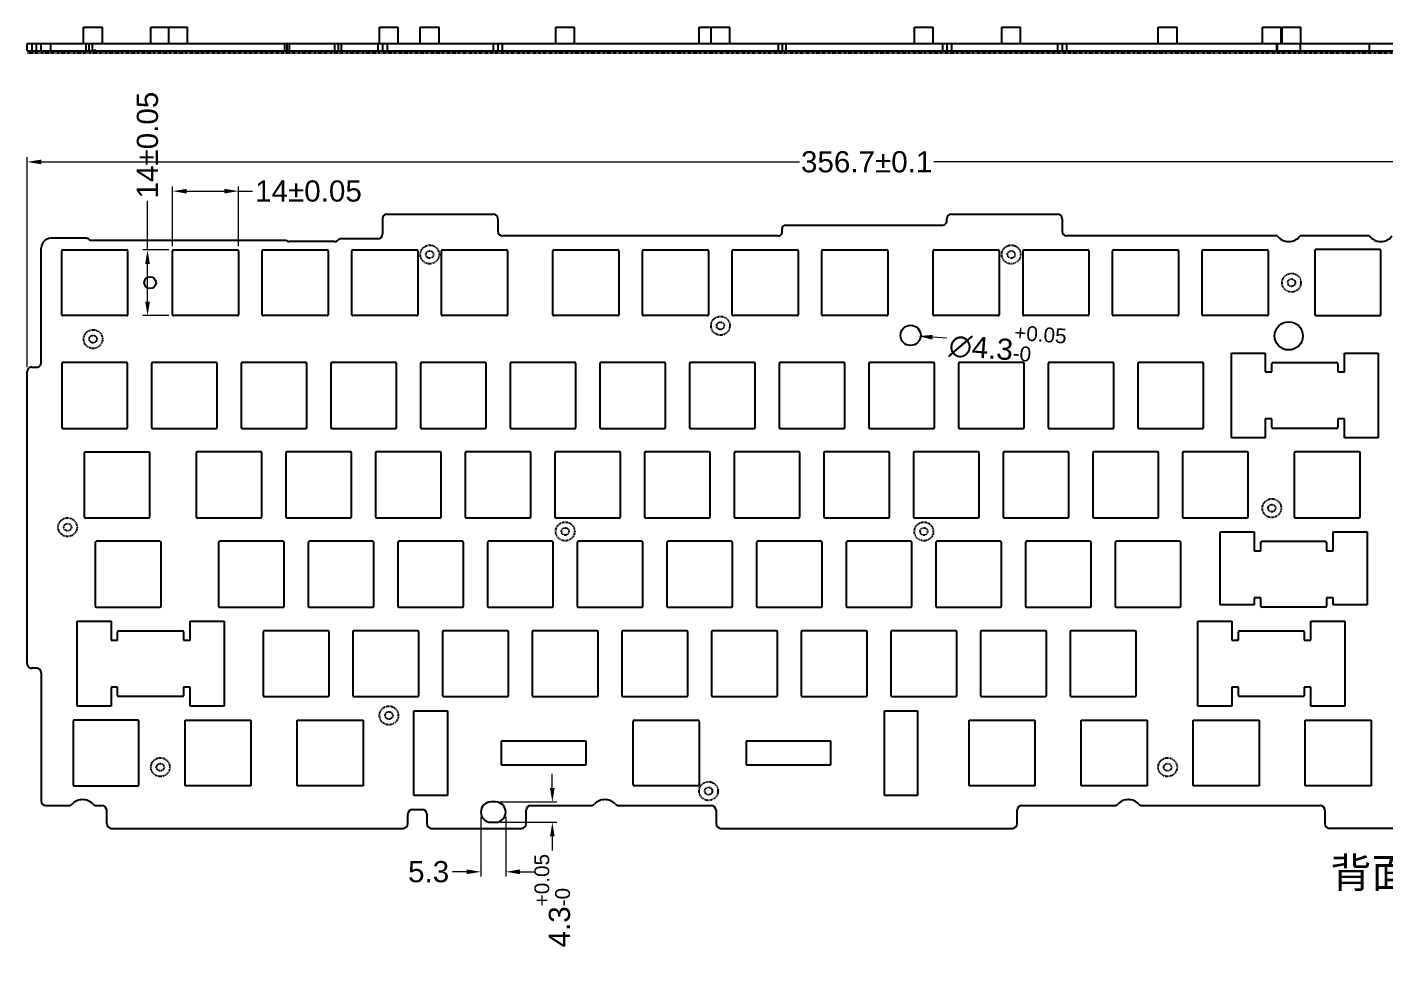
# Model space of a CAD drawing. Header units: inches. Extents: x 93 to 553, y 141 to 347.
# Drawn here: x 93.5 to 381.9, y 141 to 343 of the extents above; entities that cross this region are included whole.
import ezdxf

# ---------------------------------------------------------------- set-up
doc = ezdxf.new("R2010")
doc.units = ezdxf.units.IN
doc.header["$MEASUREMENT"] = 0
doc.linetypes.add('HIDDEN', pattern=[0.2, 0.1, -0.1])
doc.layers.add('DEFAULT_2', color=8, linetype='HIDDEN')
doc.styles.get("Standard").update_dxf_attribs({"font": 'arial.ttf'})
doc.dimstyles.new('YanXiu', dxfattribs={"dimscale": 1.5, "dimtxt": 3, "dimasz": 2, "dimexe": 0.66, "dimexo": 0.66, "dimgap": 0.66, "dimtad": 0, "dimdsep": 46, "dimtxsty": 'Standard', "dimcen": 0, "dimclrd": 3, "dimclre": 6, "dimclrt": 3, "dimazin": 2, "dimtm": 1e-09, "dimtfac": 1, "dimtofl": 0, "dimtmove": 0, "dimatfit": 3, "dimfxl": 1, "dimlwd": 5, "dimlwe": 5, "dimarcsym": 0})

# ---------------------------------------------------------------- blocks, each defined once
blk = doc.blocks.new('*D28')
at = {"color": 6, "lineweight": 5}
for p, q in [((93.45, 270.78), (93.45, 315.39)), ((450.16, 270.78), (450.16, 315.39))]:
    blk.add_line(p, q, dxfattribs=at)
at = {"color": 3, "lineweight": 5}
for p, q in [((96.45, 314.4), (257.56, 314.4)), ((447.16, 314.4), (286.05, 314.4))]:
    blk.add_line(p, q, dxfattribs=at)
at = {"color": 3}
for points in [[(96.45, 314.9), (96.45, 313.9), (93.45, 314.4)], [(447.16, 314.9), (447.16, 313.9), (450.16, 314.4)]]:
    blk.add_solid(points, dxfattribs=at)
at = {"layer": 'Defpoints', "color": 0}
for p in [(450.16, 314.4), (93.45, 269.79), (450.16, 269.79)]:
    blk.add_point(p, dxfattribs=at)
at = {"color": 3, "insert": (271.81, 314.4), "char_height": 4.5, "attachment_point": 5}
blk.add_mtext('356.7%%P0.1', dxfattribs=at)
blk = doc.blocks.new('*D30')
at = {"color": 6, "lineweight": 5}
for p, q in [((124.36, 296.52), (124.36, 309.18)), ((138.36, 296.52), (138.36, 309.18))]:
    blk.add_line(p, q, dxfattribs=at)
at = {"color": 3, "lineweight": 5}
for p, q in [((127.36, 308.19), (135.36, 308.19)), ((138.36, 308.19), (141.36, 308.19))]:
    blk.add_line(p, q, dxfattribs=at)
at = {"color": 3}
for points in [[(127.36, 308.69), (127.36, 307.69), (124.36, 308.19)], [(135.36, 308.69), (135.36, 307.69), (138.36, 308.19)]]:
    blk.add_solid(points, dxfattribs=at)
at = {"layer": 'Defpoints', "color": 0}
for p in [(138.36, 308.19), (124.36, 295.53), (138.36, 295.53)]:
    blk.add_point(p, dxfattribs=at)
at = {"color": 3, "insert": (153.22, 308.19), "char_height": 4.5, "attachment_point": 5}
blk.add_mtext('14%%P0.05', dxfattribs=at)
blk = doc.blocks.new('*D31')
at = {"color": 3, "lineweight": 5}
for p, q in [((119.03, 295.73), (119.03, 306.12)), ((119.03, 284.73), (119.03, 292.73))]:
    blk.add_line(p, q, dxfattribs=at)
at = {"color": 6, "lineweight": 5}
for p, q in [((123.57, 295.73), (118.04, 295.73)), ((123.57, 281.73), (118.04, 281.73))]:
    blk.add_line(p, q, dxfattribs=at)
at = {"color": 3}
for points in [[(118.53, 292.73), (119.53, 292.73), (119.03, 295.73)], [(118.53, 284.73), (119.53, 284.73), (119.03, 281.73)]]:
    blk.add_solid(points, dxfattribs=at)
at = {"layer": 'Defpoints', "color": 0}
for p in [(124.56, 295.73), (119.03, 281.73), (124.56, 281.73)]:
    blk.add_point(p, dxfattribs=at)
at = {"color": 3, "insert": (119.03, 317.98), "char_height": 4.5, "attachment_point": 5, "rotation": 90}
blk.add_mtext('14%%P0.05', dxfattribs=at)
blk = doc.blocks.new('*D32')
at = {"color": 3, "lineweight": 5}
blk.add_line((288.77, 276.93), (285.78, 277.15), dxfattribs=at)
at = {"color": 3}
blk.add_solid([(285.82, 277.65), (285.74, 276.65), (282.79, 277.38)], dxfattribs=at)
at = {"layer": 'Defpoints', "color": 0}
for p in [(278.5, 277.71), (282.79, 277.38)]:
    blk.add_point(p, dxfattribs=at)
at = {"color": 3, "insert": (301.77, 275.94), "char_height": 4.5, "attachment_point": 5, "rotation": 355.645}
blk.add_mtext('∅4.3{\\H0.7x;\\S+0.05^ -0;}', dxfattribs=at)
blk = doc.blocks.new('*D35')
at = {"color": 3, "lineweight": 5}
for p, q in [((205.03, 181.37), (205.03, 184.37)), ((205.03, 171.07), (205.03, 168.07))]:
    blk.add_line(p, q, dxfattribs=at)
at = {"color": 6, "lineweight": 5}
for p, q in [((193.98, 178.37), (206.02, 178.37)), ((193.98, 174.07), (206.02, 174.07))]:
    blk.add_line(p, q, dxfattribs=at)
at = {"color": 3}
for points in [[(204.53, 181.37), (205.53, 181.37), (205.03, 178.37)], [(204.53, 171.07), (205.53, 171.07), (205.03, 174.07)]]:
    blk.add_solid(points, dxfattribs=at)
at = {"layer": 'Defpoints', "color": 0}
for p in [(192.99, 178.37), (192.99, 174.07), (205.03, 174.07)]:
    blk.add_point(p, dxfattribs=at)
at = {"color": 3, "insert": (205.03, 157.39), "char_height": 4.5, "attachment_point": 5, "rotation": 90}
blk.add_mtext('4.3{\\H0.7x;\\S+0.05^ -0;}', dxfattribs=at)
blk = doc.blocks.new('*D36')
at = {"color": 6, "lineweight": 5}
for p, q in [((189.84, 175.23), (189.84, 162.54)), ((195.14, 175.23), (195.14, 162.54))]:
    blk.add_line(p, q, dxfattribs=at)
at = {"color": 3, "lineweight": 5}
for p, q in [((186.84, 163.53), (183.84, 163.53)), ((198.14, 163.53), (201.14, 163.53))]:
    blk.add_line(p, q, dxfattribs=at)
at = {"color": 3}
for points in [[(186.84, 164.03), (186.84, 163.03), (189.84, 163.53)], [(198.14, 164.03), (198.14, 163.03), (195.14, 163.53)]]:
    blk.add_solid(points, dxfattribs=at)
at = {"layer": 'Defpoints', "color": 0}
for p in [(189.84, 176.22), (195.14, 176.22), (189.84, 163.53)]:
    blk.add_point(p, dxfattribs=at)
at = {"color": 3, "insert": (178.75, 163.53), "char_height": 4.5, "attachment_point": 5}
blk.add_mtext('5.3', dxfattribs=at)

msp = doc.modelspace()

# ---------------------------------------------------------------- linework, layer by layer
at = {"color": 7, "linetype": 'Continuous'}
for p, q in [((105.45473, 339.54863), (105.45473, 343.04863)), ((105.45473, 343.04863), (109.45473, 343.04863)), ((109.45473, 339.54863), (109.45473, 343.04863)), ((119.75057, 339.54863), (119.75057, 343.04863)), ((119.75057, 343.04863), (127.55057, 343.04863)), ((123.55057, 339.54863), (123.55057, 343.04863)), ((127.55057, 339.54863), (127.55057, 343.04863)), ((168.31057, 339.54863), (168.31057, 343.04863)), ((168.31057, 343.04863), (172.31057, 343.04863)), ((172.31057, 339.54863), (172.31057, 343.04863)), ((176.98057, 339.54863), (176.98057, 343.04863)), ((176.98057, 343.04863), (180.98057, 343.04863)), ((180.98057, 339.54863), (180.98057, 343.04863)), ((205.76057, 339.54863), (205.76057, 343.04863)), ((205.76057, 343.04863), (209.76057, 343.04863)), ((209.76057, 339.54863), (209.76057, 343.04863)), ((236.22057, 339.54863), (236.22057, 343.04863)), ((236.22057, 343.04863), (242.74557, 343.04863)), ((238.74557, 339.54863), (238.74557, 343.04863)), ((242.74557, 339.54863), (242.74557, 343.04863)), ((281.96057, 339.54863), (281.96057, 343.04863)), ((281.96057, 343.04863), (285.96057, 343.04863)), ((285.96057, 339.54863), (285.96057, 343.04863)), ((300.52057, 343.04863), (304.52057, 343.04863)), ((300.52057, 339.54863), (300.52057, 343.04863)), ((304.52057, 339.54863), (304.52057, 343.04863)), ((333.75057, 343.04863), (337.75057, 343.04863)), ((333.75057, 339.54863), (333.75057, 343.04863)), ((337.75057, 339.54863), (337.75057, 343.04863)), ((355.88557, 343.04863), (359.88557, 343.04863)), ((355.88557, 339.54863), (355.88557, 343.04863)), ((359.88557, 339.54863), (359.88557, 343.04863)), ((360.07057, 343.04863), (364.07057, 343.04863)), ((360.07057, 339.54863), (360.07057, 343.04863)), ((364.07057, 339.54863), (364.07057, 343.04863)), ((93.45473, 338.04863), (93.45473, 339.54863)), ((93.45473, 339.54863), (450.15542, 339.54863)), ((93.45473, 338.04863), (450.15542, 338.04863)), ((94.45473, 339.54863), (94.45473, 338.04863)), ((95.45473, 338.04863), (95.45473, 339.54863)), ((96.45473, 338.04863), (96.45473, 339.54863)), ((98.45473, 338.04863), (98.45473, 339.54863)), ((105.99429, 338.04863), (105.99429, 339.54863)), ((106.61483, 338.04863), (106.61483, 339.54863)), ((107.23537, 339.54863), (107.23537, 338.04863)), ((148.12706, 339.54863), (148.12706, 338.04863)), ((148.62741, 339.54863), (148.62741, 338.04863)), ((149.12776, 339.54863), (149.12776, 338.04863)), ((158.78296, 339.54863), (158.78296, 338.04863)), ((159.4971, 339.54863), (159.4971, 338.04863)), ((160.21124, 338.04863), (160.21124, 339.54863)), ((167.95473, 339.54863), (167.95473, 338.04863)), ((168.95473, 339.54863), (168.95473, 338.04863)), ((169.95473, 339.54863), (169.95473, 338.04863)), ((192.45473, 339.54863), (192.45473, 338.04863)), ((193.45473, 339.54863), (193.45473, 338.04863)), ((194.45473, 338.04863), (194.45473, 339.54863)), ((253.02807, 339.54863), (253.02807, 338.04863)), ((253.82807, 339.54863), (253.82807, 338.04863)), ((254.62807, 339.54863), (254.62807, 338.04863)), ((288.02807, 338.04863), (288.02807, 339.54863)), ((288.82807, 339.54863), (288.82807, 338.04863)), ((289.82807, 339.54863), (289.82807, 338.04863)), ((312.32807, 339.54863), (312.32807, 338.04863)), ((313.32807, 339.54863), (313.32807, 338.04863)), ((314.32807, 338.04863), (314.32807, 339.54863)), ((358.91758, 338.04863), (358.91758, 339.54863)), ((359.09924, 338.04863), (359.09924, 339.54863)), ((363.8869, 339.54863), (363.8869, 338.04863)), ((378.62668, 338.04863), (378.62668, 339.54863)), ((169.95473, 303.30902), (192.45473, 303.30902)), ((289.82807, 303.30902), (312.32807, 303.30902)), ((168.95473, 302.30902), (168.95473, 299.06522)), ((193.45473, 302.30902), (193.45473, 299.66522)), ((253.82807, 299.46522), (253.82807, 300.18712)), ((254.62807, 300.98712), (288.02807, 300.98712)), ((288.82807, 301.78712), (288.82807, 302.30902)), ((313.32807, 302.30902), (313.32807, 299.66522)), ((105.99429, 298.16522), (98.45473, 298.16522)), ((148.12706, 297.73357), (107.23537, 297.73357)), ((158.78296, 297.46522), (149.12776, 297.46522)), ((167.95473, 298.06522), (160.21124, 298.06522)), ((253.02807, 298.66522), (194.45473, 298.66522)), ((358.91758, 298.66522), (314.32807, 298.66522)), ((378.62668, 298.66522), (363.8869, 298.66522)), ((96.45473, 271.78712), (96.45473, 296.16522)), ((100.80057, 281.93357), (100.80057, 295.53357)), ((101.00057, 295.73357), (114.60057, 295.73357)), ((114.80057, 295.53357), (114.80057, 281.93357)), ((124.36057, 281.93357), (124.36057, 295.53357)), ((124.56057, 295.73357), (138.16057, 295.73357)), ((138.36057, 295.53357), (138.36057, 281.93357)), ((143.41057, 281.93357), (143.41057, 295.53357)), ((143.61057, 295.73357), (157.21057, 295.73357)), ((157.41057, 295.53357), (157.41057, 281.93357)), ((162.46057, 281.93357), (162.46057, 295.53357)), ((162.66057, 295.73357), (176.26057, 295.73357)), ((176.46057, 295.53357), (176.46057, 281.93357)), ((181.51057, 281.93357), (181.51057, 295.53357)), ((181.71057, 295.73357), (195.31057, 295.73357)), ((195.51057, 295.53357), (195.51057, 281.93357)), ((205.17057, 281.93357), (205.17057, 295.53357)), ((205.37057, 295.73357), (218.97057, 295.73357)), ((219.17057, 295.53357), (219.17057, 281.93357)), ((224.22057, 281.93357), (224.22057, 295.53357)), ((224.42057, 295.73357), (238.02057, 295.73357)), ((238.22057, 295.53357), (238.22057, 281.93357)), ((243.27057, 281.93357), (243.27057, 295.53357)), ((243.47057, 295.73357), (257.07057, 295.73357)), ((257.27057, 295.53357), (257.27057, 281.93357)), ((262.32057, 281.93357), (262.32057, 295.53357)), ((262.52057, 295.73357), (276.12057, 295.73357)), ((276.32057, 295.53357), (276.32057, 281.93357)), ((285.97057, 281.93357), (285.97057, 295.53357)), ((286.17057, 295.73357), (299.77057, 295.73357)), ((299.97057, 295.53357), (299.97057, 281.93357)), ((305.02057, 295.53357), (305.02057, 281.93357)), ((305.22057, 295.73357), (318.82057, 295.73357)), ((319.02057, 295.53357), (319.02057, 281.93357)), ((324.07057, 281.93357), (324.07057, 295.53357)), ((324.27057, 295.73357), (337.87057, 295.73357)), ((338.07057, 295.53357), (338.07057, 281.93357)), ((343.12057, 281.93357), (343.12057, 295.53357)), ((343.32057, 295.73357), (356.92057, 295.73357)), ((357.12057, 295.53357), (357.12057, 281.93357)), ((367.02807, 295.56507), (367.02807, 281.96507)), ((380.82807, 295.76507), (367.22807, 295.76507)), ((381.02807, 281.96507), (381.02807, 295.56507)), ((114.60057, 281.73357), (101.00057, 281.73357)), ((138.16057, 281.73357), (124.56057, 281.73357)), ((157.21057, 281.73357), (143.61057, 281.73357)), ((176.26057, 281.73357), (162.66057, 281.73357)), ((195.31057, 281.73357), (181.71057, 281.73357)), ((218.97057, 281.73357), (205.37057, 281.73357)), ((238.02057, 281.73357), (224.42057, 281.73357)), ((257.07057, 281.73357), (243.47057, 281.73357)), ((276.12057, 281.73357), (262.52057, 281.73357)), ((299.77057, 281.73357), (286.17057, 281.73357)), ((318.82057, 281.73357), (305.22057, 281.73357)), ((337.87057, 281.73357), (324.27057, 281.73357)), ((356.92057, 281.73357), (343.32057, 281.73357)), ((367.22807, 281.76507), (380.82807, 281.76507)), ((100.80057, 271.50022), (100.80057, 258.00022)), ((114.55057, 271.75022), (101.05057, 271.75022)), ((114.80057, 258.00022), (114.80057, 271.50022)), ((119.85057, 271.50022), (119.85057, 258.00022)), ((133.60057, 271.75022), (120.10057, 271.75022)), ((133.85057, 258.00022), (133.85057, 271.50022)), ((138.90057, 271.50022), (138.90057, 258.00022)), ((152.65057, 271.75022), (139.15057, 271.75022)), ((152.90057, 258.00022), (152.90057, 271.50022)), ((157.95057, 271.50022), (157.95057, 258.00022)), ((171.70057, 271.75022), (158.20057, 271.75022)), ((171.95057, 258.00022), (171.95057, 271.50022)), ((177.00057, 271.50022), (177.00057, 258.00022)), ((190.75057, 271.75022), (177.25057, 271.75022)), ((191.00057, 258.00022), (191.00057, 271.50022)), ((196.05057, 271.50022), (196.05057, 258.00022)), ((209.80057, 271.75022), (196.30057, 271.75022)), ((210.05057, 258.00022), (210.05057, 271.50022)), ((215.10057, 271.50022), (215.10057, 258.00022)), ((228.85057, 271.75022), (215.35057, 271.75022)), ((229.10057, 258.00022), (229.10057, 271.50022)), ((234.15057, 271.50022), (234.15057, 258.00022)), ((247.90057, 271.75022), (234.40057, 271.75022)), ((248.15057, 258.00022), (248.15057, 271.50022)), ((253.20057, 271.50022), (253.20057, 258.00022)), ((266.95057, 271.75022), (253.45057, 271.75022)), ((267.20057, 258.00022), (267.20057, 271.50022)), ((272.25057, 271.50022), (272.25057, 258.00022)), ((286.00057, 271.75022), (272.50057, 271.75022)), ((286.25057, 258.00022), (286.25057, 271.50022)), ((291.30057, 271.50022), (291.30057, 258.00022)), ((305.05057, 271.75022), (291.55057, 271.75022)), ((305.30057, 258.00022), (305.30057, 271.50022)), ((310.35057, 271.50022), (310.35057, 258.00022)), ((324.10057, 271.75022), (310.60057, 271.75022)), ((324.35057, 258.00022), (324.35057, 271.50022)), ((329.40057, 271.50022), (329.40057, 258.00022)), ((343.15057, 271.75022), (329.65057, 271.75022)), ((343.40057, 258.00022), (343.40057, 271.50022)), ((349.30057, 273.76522), (356.50057, 273.76522)), ((349.30057, 255.76522), (349.30057, 273.76522)), ((356.50057, 273.76522), (356.50057, 269.76522)), ((357.91557, 269.76522), (357.91557, 271.47022)), ((358.19557, 271.75022), (371.60557, 271.75022)), ((371.88557, 271.47022), (371.88557, 269.76522)), ((373.32894, 273.76522), (380.47221, 273.76522)), ((373.32894, 269.76522), (373.32894, 273.76522)), ((380.47221, 273.76522), (380.47221, 255.76522)), ((93.45473, 207.78712), (93.45473, 269.78712)), ((94.45473, 270.78712), (95.45473, 270.78712)), ((356.50057, 269.76522), (357.91557, 269.76522)), ((371.88557, 269.76522), (373.32894, 269.76522)), ((357.91557, 259.76522), (356.50057, 259.76522)), ((356.50057, 259.76522), (356.50057, 255.76522)), ((357.91557, 258.03022), (357.91557, 259.76522)), ((373.32894, 259.76522), (371.88557, 259.76522)), ((371.88557, 259.76522), (371.88557, 258.03022)), ((373.32894, 255.76522), (373.32894, 259.76522)), ((101.05057, 257.75022), (114.55057, 257.75022)), ((120.10057, 257.75022), (133.60057, 257.75022)), ((139.15057, 257.75022), (152.65057, 257.75022)), ((158.20057, 257.75022), (171.70057, 257.75022)), ((177.25057, 257.75022), (190.75057, 257.75022)), ((196.30057, 257.75022), (209.80057, 257.75022)), ((215.35057, 257.75022), (228.85057, 257.75022)), ((234.40057, 257.75022), (247.90057, 257.75022)), ((253.45057, 257.75022), (266.95057, 257.75022)), ((272.50057, 257.75022), (286.00057, 257.75022)), ((291.55057, 257.75022), (305.05057, 257.75022)), ((310.60057, 257.75022), (324.10057, 257.75022)), ((329.65057, 257.75022), (343.15057, 257.75022)), ((371.60557, 257.75022), (358.19557, 257.75022)), ((356.50057, 255.76522), (349.30057, 255.76522)), ((380.47221, 255.76522), (373.32894, 255.76522)), ((105.55057, 252.50022), (105.55057, 239.00022)), ((119.30057, 252.75022), (105.80057, 252.75022)), ((119.55057, 239.00022), (119.55057, 252.50022)), ((129.33557, 252.51522), (129.33557, 239.01522)), ((143.08557, 252.76522), (129.58557, 252.76522)), ((143.33557, 239.01522), (143.33557, 252.51522)), ((148.38557, 252.51522), (148.38557, 239.01522)), ((162.13557, 252.76522), (148.63557, 252.76522)), ((162.38557, 239.01522), (162.38557, 252.51522)), ((167.43557, 252.51522), (167.43557, 239.01522)), ((181.18557, 252.76522), (167.68557, 252.76522)), ((181.43557, 239.01522), (181.43557, 252.51522)), ((186.48557, 252.51522), (186.48557, 239.01522)), ((200.23557, 252.76522), (186.73557, 252.76522)), ((200.48557, 239.01522), (200.48557, 252.51522)), ((205.53557, 252.51522), (205.53557, 239.01522)), ((219.28557, 252.76522), (205.78557, 252.76522)), ((219.53557, 239.01522), (219.53557, 252.51522)), ((224.58557, 252.51522), (224.58557, 239.01522)), ((238.33557, 252.76522), (224.83557, 252.76522)), ((238.58557, 239.01522), (238.58557, 252.51522)), ((243.63557, 252.51522), (243.63557, 239.01522)), ((257.38557, 252.76522), (243.88557, 252.76522)), ((257.63557, 239.01522), (257.63557, 252.51522)), ((262.68557, 252.51522), (262.68557, 239.01522)), ((276.43557, 252.76522), (262.93557, 252.76522)), ((276.68557, 239.01522), (276.68557, 252.51522)), ((281.73557, 252.51522), (281.73557, 239.01522)), ((295.48557, 252.76522), (281.98557, 252.76522)), ((295.73557, 239.01522), (295.73557, 252.51522)), ((300.78557, 252.51522), (300.78557, 239.01522)), ((314.53557, 252.76522), (301.03557, 252.76522)), ((314.78557, 239.01522), (314.78557, 252.51522)), ((319.83557, 252.51522), (319.83557, 239.01522)), ((333.58557, 252.76522), (320.08557, 252.76522)), ((333.83557, 239.01522), (333.83557, 252.51522)), ((338.88557, 252.51522), (338.88557, 239.01522)), ((352.63557, 252.76522), (339.13557, 252.76522)), ((352.88557, 239.01522), (352.88557, 252.51522)), ((362.63557, 252.51522), (362.63557, 239.01522)), ((376.38557, 252.76522), (362.88557, 252.76522)), ((376.63557, 239.01522), (376.63557, 252.51522)), ((105.80057, 238.75022), (119.30057, 238.75022)), ((129.58557, 238.76522), (143.08557, 238.76522)), ((148.63557, 238.76522), (162.13557, 238.76522)), ((167.68557, 238.76522), (181.18557, 238.76522)), ((186.73557, 238.76522), (200.23557, 238.76522)), ((205.78557, 238.76522), (219.28557, 238.76522)), ((224.83557, 238.76522), (238.33557, 238.76522)), ((243.88557, 238.76522), (257.38557, 238.76522)), ((262.93557, 238.76522), (276.43557, 238.76522)), ((281.98557, 238.76522), (295.48557, 238.76522)), ((301.03557, 238.76522), (314.53557, 238.76522)), ((320.08557, 238.76522), (333.58557, 238.76522)), ((339.13557, 238.76522), (352.63557, 238.76522)), ((362.88557, 238.76522), (376.38557, 238.76522)), ((121.67557, 233.76522), (108.17557, 233.76522)), ((147.83557, 233.76522), (134.33557, 233.76522)), ((166.88557, 233.76522), (153.38557, 233.76522)), ((185.93557, 233.76522), (172.43557, 233.76522)), ((204.98557, 233.76522), (191.48557, 233.76522)), ((224.03557, 233.76522), (210.53557, 233.76522)), ((243.08557, 233.76522), (229.58557, 233.76522)), ((262.13557, 233.76522), (248.63557, 233.76522)), ((281.18557, 233.76522), (267.68557, 233.76522)), ((300.23557, 233.76522), (286.73557, 233.76522)), ((319.28557, 233.76522), (305.78557, 233.76522)), ((338.33557, 233.76522), (324.83557, 233.76522)), ((346.92557, 235.78022), (354.12557, 235.78022)), ((346.92557, 220.28022), (346.92557, 235.78022)), ((354.12557, 235.78022), (354.12557, 231.78022)), ((355.77557, 233.76522), (369.27557, 233.76522)), ((370.92557, 235.78022), (378.12557, 235.78022)), ((370.92557, 231.78022), (370.92557, 235.78022)), ((378.12557, 235.78022), (378.12557, 220.28022)), ((107.92557, 233.51522), (107.92557, 220.01522)), ((121.92557, 220.01522), (121.92557, 233.51522)), ((134.08557, 233.51522), (134.08557, 220.01522)), ((148.08557, 220.01522), (148.08557, 233.51522)), ((153.13557, 233.51522), (153.13557, 220.01522)), ((167.13557, 220.01522), (167.13557, 233.51522)), ((172.18557, 233.51522), (172.18557, 220.01522)), ((186.18557, 220.01522), (186.18557, 233.51522)), ((191.23557, 233.51522), (191.23557, 220.01522)), ((205.23557, 220.01522), (205.23557, 233.51522)), ((210.28557, 233.51522), (210.28557, 220.01522)), ((224.28557, 220.01522), (224.28557, 233.51522)), ((229.33557, 233.51522), (229.33557, 220.01522)), ((243.33557, 220.01522), (243.33557, 233.51522)), ((248.38557, 233.51522), (248.38557, 220.01522)), ((262.38557, 220.01522), (262.38557, 233.51522)), ((267.43557, 233.51522), (267.43557, 220.01522)), ((281.43557, 220.01522), (281.43557, 233.51522)), ((286.48557, 233.51522), (286.48557, 220.01522)), ((300.48557, 220.01522), (300.48557, 233.51522)), ((305.53557, 233.51522), (305.53557, 220.01522)), ((319.53557, 220.01522), (319.53557, 233.51522)), ((324.58557, 233.51522), (324.58557, 220.01522)), ((338.58557, 220.01522), (338.58557, 233.51522)), ((354.12557, 231.78022), (355.52557, 231.78022)), ((355.52557, 231.78022), (355.52557, 233.51522)), ((369.52557, 233.51522), (369.52557, 231.78022)), ((369.52557, 231.78022), (370.92557, 231.78022)), ((108.17557, 219.76522), (121.67557, 219.76522)), ((134.33557, 219.76522), (147.83557, 219.76522)), ((153.38557, 219.76522), (166.88557, 219.76522)), ((172.43557, 219.76522), (185.93557, 219.76522)), ((191.48557, 219.76522), (204.98557, 219.76522)), ((210.53557, 219.76522), (224.03557, 219.76522)), ((229.58557, 219.76522), (243.08557, 219.76522)), ((248.63557, 219.76522), (262.13557, 219.76522)), ((267.68557, 219.76522), (281.18557, 219.76522)), ((286.73557, 219.76522), (300.23557, 219.76522)), ((305.78557, 219.76522), (319.28557, 219.76522)), ((324.83557, 219.76522), (338.33557, 219.76522)), ((354.12557, 220.28022), (346.92557, 220.28022)), ((355.52557, 221.78022), (354.12557, 221.78022)), ((354.12557, 221.78022), (354.12557, 220.28022)), ((355.52557, 220.01522), (355.52557, 221.78022)), ((369.27557, 219.76522), (355.77557, 219.76522)), ((370.92557, 221.78022), (369.52557, 221.78022)), ((369.52557, 221.78022), (369.52557, 220.01522)), ((370.92557, 220.28022), (370.92557, 221.78022)), ((378.12557, 220.28022), (370.92557, 220.28022)), ((104.07557, 198.76522), (104.07557, 216.76522)), ((104.07557, 216.76522), (111.27557, 216.76522)), ((111.27557, 216.76522), (111.27557, 212.76522)), ((128.07557, 212.76522), (128.07557, 216.76522)), ((128.07557, 216.76522), (135.27557, 216.76522)), ((135.27557, 216.76522), (135.27557, 198.76522)), ((342.17557, 216.76522), (349.37557, 216.76522)), ((342.17557, 198.76522), (342.17557, 216.76522)), ((349.37557, 216.76522), (349.37557, 212.76522)), ((366.17557, 216.76522), (373.37557, 216.76522)), ((366.17557, 212.76522), (366.17557, 216.76522)), ((373.37557, 216.76522), (373.37557, 198.76522)), ((112.67557, 212.76522), (112.67557, 214.51522)), ((112.92557, 214.76522), (126.42557, 214.76522)), ((126.67557, 214.51522), (126.67557, 212.76522)), ((143.58557, 214.51522), (143.58557, 201.01522)), ((157.33557, 214.76522), (143.83557, 214.76522)), ((157.58557, 201.01522), (157.58557, 214.51522)), ((162.63557, 214.51522), (162.63557, 201.01522)), ((176.38557, 214.76522), (162.88557, 214.76522)), ((176.63557, 201.01522), (176.63557, 214.51522)), ((181.68557, 214.51522), (181.68557, 201.01522)), ((195.43557, 214.76522), (181.93557, 214.76522)), ((195.68557, 201.01522), (195.68557, 214.51522)), ((200.73557, 214.51522), (200.73557, 201.01522)), ((214.48557, 214.76522), (200.98557, 214.76522)), ((214.73557, 201.01522), (214.73557, 214.51522)), ((219.78557, 214.51522), (219.78557, 201.01522)), ((233.53557, 214.76522), (220.03557, 214.76522)), ((233.78557, 201.01522), (233.78557, 214.51522)), ((238.83557, 214.51522), (238.83557, 201.01522)), ((252.58557, 214.76522), (239.08557, 214.76522)), ((252.83557, 201.01522), (252.83557, 214.51522)), ((257.88557, 214.51522), (257.88557, 201.01522)), ((271.63557, 214.76522), (258.13557, 214.76522)), ((271.88557, 201.01522), (271.88557, 214.51522)), ((276.93557, 214.51522), (276.93557, 201.01522)), ((290.68557, 214.76522), (277.18557, 214.76522)), ((290.93557, 201.01522), (290.93557, 214.51522)), ((295.98557, 214.51522), (295.98557, 201.01522)), ((309.73557, 214.76522), (296.23557, 214.76522)), ((309.98557, 201.01522), (309.98557, 214.51522)), ((315.03557, 214.51522), (315.03557, 201.01522)), ((328.78557, 214.76522), (315.28557, 214.76522)), ((329.03557, 201.01522), (329.03557, 214.51522)), ((350.77557, 212.76522), (350.77557, 214.51522)), ((351.02557, 214.76522), (364.52557, 214.76522)), ((364.77557, 214.51522), (364.77557, 212.76522)), ((111.27557, 212.76522), (112.67557, 212.76522)), ((126.67557, 212.76522), (128.07557, 212.76522)), ((349.37557, 212.76522), (350.77557, 212.76522)), ((364.77557, 212.76522), (366.17557, 212.76522)), ((95.45473, 206.78712), (94.45473, 206.78712)), ((96.45473, 205.78712), (96.45473, 178.59507)), ((111.27557, 202.76522), (111.27557, 198.76522)), ((112.67557, 202.76522), (111.27557, 202.76522)), ((112.67557, 201.01522), (112.67557, 202.76522)), ((126.67557, 202.76522), (126.67557, 201.01522)), ((128.07557, 202.76522), (126.67557, 202.76522)), ((128.07557, 198.76522), (128.07557, 202.76522)), ((350.77557, 202.76522), (349.37557, 202.76522)), ((349.37557, 202.76522), (349.37557, 198.76522)), ((350.77557, 201.01522), (350.77557, 202.76522)), ((366.17557, 202.76522), (364.77557, 202.76522)), ((364.77557, 202.76522), (364.77557, 201.01522)), ((366.17557, 198.76522), (366.17557, 202.76522)), ((126.42557, 200.76522), (112.92557, 200.76522)), ((143.83557, 200.76522), (157.33557, 200.76522)), ((162.88557, 200.76522), (176.38557, 200.76522)), ((181.93557, 200.76522), (195.43557, 200.76522)), ((200.98557, 200.76522), (214.48557, 200.76522)), ((220.03557, 200.76522), (233.53557, 200.76522)), ((239.08557, 200.76522), (252.58557, 200.76522)), ((258.13557, 200.76522), (271.63557, 200.76522)), ((277.18557, 200.76522), (290.68557, 200.76522)), ((296.23557, 200.76522), (309.73557, 200.76522)), ((315.28557, 200.76522), (328.78557, 200.76522)), ((364.52557, 200.76522), (351.02557, 200.76522)), ((111.27557, 198.76522), (104.07557, 198.76522)), ((135.27557, 198.76522), (128.07557, 198.76522)), ((175.59057, 179.76522), (175.59057, 197.76522)), ((175.59057, 197.76522), (182.79057, 197.76522)), ((182.79057, 197.76522), (182.79057, 179.76522)), ((275.59057, 197.76522), (282.62557, 197.76522)), ((275.59057, 179.76522), (275.59057, 197.76522)), ((282.62557, 197.76522), (282.62557, 179.76522)), ((349.37557, 198.76522), (342.17557, 198.76522)), ((373.37557, 198.76522), (366.17557, 198.76522)), ((103.21057, 195.51522), (103.21057, 182.01522)), ((116.96057, 195.76522), (103.46057, 195.76522)), ((117.21057, 182.01522), (117.21057, 195.51522)), ((127.01057, 181.76522), (127.01057, 195.76522)), ((127.01057, 195.76522), (141.01057, 195.76522)), ((141.01057, 195.76522), (141.01057, 181.76522)), ((150.81057, 181.76522), (150.81057, 195.76522)), ((150.81057, 195.76522), (164.81057, 195.76522)), ((164.81057, 195.76522), (164.81057, 181.76522)), ((222.19057, 182.06522), (222.19057, 195.46522)), ((222.49057, 195.76522), (235.89057, 195.76522)), ((236.19057, 195.46522), (236.19057, 182.06522)), ((293.57057, 195.76522), (307.57057, 195.76522)), ((293.57057, 181.76522), (293.57057, 195.76522)), ((307.57057, 195.76522), (307.57057, 181.76522)), ((317.37057, 195.76522), (331.37057, 195.76522)), ((317.37057, 181.76522), (317.37057, 195.76522)), ((331.37057, 195.76522), (331.37057, 181.76522)), ((341.17057, 195.76522), (355.17057, 195.76522)), ((341.17057, 181.76522), (341.17057, 195.76522)), ((355.17057, 195.76522), (355.17057, 181.76522)), ((364.97057, 195.76522), (378.97057, 195.76522)), ((364.97057, 181.76522), (364.97057, 195.76522)), ((378.97057, 195.76522), (378.97057, 181.76522)), ((194.19057, 191.26522), (194.19057, 186.26522)), ((212.19057, 191.26522), (194.19057, 191.26522)), ((212.19057, 186.26522), (212.19057, 191.26522)), ((264.19057, 191.26522), (246.19057, 191.26522)), ((246.19057, 191.26522), (246.19057, 186.26522)), ((264.19057, 186.26522), (264.19057, 191.26522)), ((194.19057, 186.26522), (212.19057, 186.26522)), ((246.19057, 186.26522), (264.19057, 186.26522)), ((103.46057, 181.76522), (116.96057, 181.76522)), ((141.01057, 181.76522), (127.01057, 181.76522)), ((164.81057, 181.76522), (150.81057, 181.76522)), ((235.89057, 181.76522), (222.49057, 181.76522)), ((307.57057, 181.76522), (293.57057, 181.76522)), ((331.37057, 181.76522), (317.37057, 181.76522)), ((355.17057, 181.76522), (341.17057, 181.76522)), ((378.97057, 181.76522), (364.97057, 181.76522)), ((182.79057, 179.76522), (175.59057, 179.76522)), ((282.62557, 179.76522), (275.59057, 179.76522)), ((97.45473, 177.59507), (102.25599, 177.59507)), ((108.18516, 177.59507), (109.35473, 177.59507)), ((110.35473, 173.76522), (110.35473, 176.59507)), ((175.35473, 176.76522), (177.35473, 176.76522)), ((192.98557, 178.36522), (191.98557, 178.36522)), ((199.48557, 173.76522), (199.48557, 176.59507)), ((200.48557, 177.59507), (213.24049, 177.59507)), ((219.16966, 177.59507), (238.80557, 177.59507)), ((239.80557, 176.59507), (239.80557, 173.76522)), ((303.80457, 173.76522), (303.80457, 176.59507)), ((304.80457, 177.59507), (324.44049, 177.59507)), ((330.36966, 177.59507), (368.12457, 177.59507)), ((369.12457, 176.59507), (369.12457, 173.76522)), ((174.35473, 173.76522), (174.35473, 175.76522)), ((178.35473, 175.76522), (178.35473, 173.76522)), ((191.98557, 174.06522), (192.98557, 174.06522)), ((111.35473, 172.76522), (173.35473, 172.76522)), ((179.35473, 172.76522), (198.48557, 172.76522)), ((240.80557, 172.76522), (302.80457, 172.76522)), ((432.25542, 172.76522), (370.12457, 172.76522))]:
    msp.add_line(p, q, dxfattribs=at)
at = {"color": 1, "linetype": 'HIDDEN'}
msp.add_line((450.15542, 337.54863), (93.45473, 337.54863), dxfattribs=at)
at = {"color": 1, "linetype": 'Continuous'}
for p, q in [((107.95682, 337.89238), (107.64432, 338.20488)), ((107.95682, 338.20488), (107.64432, 337.89238))]:
    msp.add_line(p, q, dxfattribs=at)
at = {"color": 7, "linetype": 'Continuous'}
for centre, radius in [((119.58057, 288.73357), 1.25), ((361.48679, 277.43676), 3), ((281.14432, 277.54452), 2.15)]:
    msp.add_circle(centre, radius, dxfattribs=at)
for centre, radius, start, end in [((169.95473, 302.30902), 1, 90, 180), ((192.45473, 302.30902), 1, 0, 90), ((289.82807, 302.30902), 1, 90, 180), ((312.32807, 302.30902), 1, 0, 90), ((254.62807, 300.18712), 0.8, 90, 180), ((288.02807, 301.78712), 0.8, 270, 0), ((98.45473, 296.16522), 2, 90, 180), ((105.99429, 297.16522), 1, 51.6444964, 90), ((107.23537, 298.73357), 1, 231.6444964, 270), ((148.12706, 296.73357), 1, 59.9769735, 90), ((149.12776, 298.46522), 1, 239.9769735, 270), ((158.78296, 298.46522), 1, 270, 315.572996), ((160.21124, 297.06522), 1, 90, 135.572996), ((167.95473, 299.06522), 1, 270, 0), ((194.45473, 299.66522), 1, 180, 270), ((253.02807, 299.46522), 0.8, 270, 0), ((314.32807, 299.66522), 1, 180, 270), ((358.91758, 297.66522), 1, 79.53323, 89.9971406), ((361.48679, 300.46507), 3, 217.2646456, 323.1336177), ((381.02679, 300.46507), 3, 216.8663823, 323.1336177), ((101.00057, 295.53357), 0.2, 90, 180), ((114.60057, 295.53357), 0.2, 0, 90), ((124.56057, 295.53357), 0.2, 90, 180), ((138.16057, 295.53357), 0.2, 0, 90), ((143.61057, 295.53357), 0.2, 90, 180), ((157.21057, 295.53357), 0.2, 0, 90), ((162.66057, 295.53357), 0.2, 90, 180), ((176.26057, 295.53357), 0.2, 0, 90), ((181.71057, 295.53357), 0.2, 90, 180), ((195.31057, 295.53357), 0.2, 0, 90), ((205.37057, 295.53357), 0.2, 90, 180), ((218.97057, 295.53357), 0.2, 0, 90), ((224.42057, 295.53357), 0.2, 90, 180), ((238.02057, 295.53357), 0.2, 0, 90), ((243.47057, 295.53357), 0.2, 90, 180), ((257.07057, 295.53357), 0.2, 0, 90), ((262.52057, 295.53357), 0.2, 90, 180), ((276.12057, 295.53357), 0.2, 0, 90), ((286.17057, 295.53357), 0.2, 90, 180), ((299.77057, 295.53357), 0.2, 0, 90), ((305.22057, 295.53357), 0.2, 90, 180), ((318.82057, 295.53357), 0.2, 0, 90), ((324.27057, 295.53357), 0.2, 90, 180), ((337.87057, 295.53357), 0.2, 0, 90), ((343.32057, 295.53357), 0.2, 90, 180), ((356.92057, 295.53357), 0.2, 0, 90), ((367.22807, 295.56507), 0.2, 90, 180), ((380.82807, 295.56507), 0.2, 0, 90), ((101.00057, 281.93357), 0.2, 180, 270), ((114.60057, 281.93357), 0.2, 270, 0), ((124.56057, 281.93357), 0.2, 180, 270), ((138.16057, 281.93357), 0.2, 270, 0), ((143.61057, 281.93357), 0.2, 180, 270), ((157.21057, 281.93357), 0.2, 270, 0), ((162.66057, 281.93357), 0.2, 180, 270), ((176.26057, 281.93357), 0.2, 270, 0), ((181.71057, 281.93357), 0.2, 180, 270), ((195.31057, 281.93357), 0.2, 270, 0), ((205.37057, 281.93357), 0.2, 180, 270), ((218.97057, 281.93357), 0.2, 270, 0), ((224.42057, 281.93357), 0.2, 180, 270), ((238.02057, 281.93357), 0.2, 270, 0), ((243.47057, 281.93357), 0.2, 180, 270), ((257.07057, 281.93357), 0.2, 270, 0), ((262.52057, 281.93357), 0.2, 180, 270), ((276.12057, 281.93357), 0.2, 270, 0), ((286.17057, 281.93357), 0.2, 180, 270), ((299.77057, 281.93357), 0.2, 270, 0), ((305.22057, 281.93357), 0.2, 180, 270), ((318.82057, 281.93357), 0.2, 270, 0), ((324.27057, 281.93357), 0.2, 180, 270), ((337.87057, 281.93357), 0.2, 270, 0), ((343.32057, 281.93357), 0.2, 180, 270), ((356.92057, 281.93357), 0.2, 270, 0), ((367.22807, 281.96507), 0.2, 180, 270), ((380.82807, 281.96507), 0.2, 270, 0), ((95.45473, 271.78712), 1, 269.9999983, 0.0000006), ((101.05057, 271.50022), 0.25, 90, 180), ((114.55057, 271.50022), 0.25, 0, 90), ((120.10057, 271.50022), 0.25, 90, 180), ((133.60057, 271.50022), 0.25, 0, 90), ((139.15057, 271.50022), 0.25, 90, 180), ((152.65057, 271.50022), 0.25, 0, 90), ((158.20057, 271.50022), 0.25, 90, 180), ((171.70057, 271.50022), 0.25, 0, 90), ((177.25057, 271.50022), 0.25, 90, 180), ((190.75057, 271.50022), 0.25, 0, 90), ((196.30057, 271.50022), 0.25, 90, 180), ((209.80057, 271.50022), 0.25, 0, 90), ((215.35057, 271.50022), 0.25, 90, 180), ((228.85057, 271.50022), 0.25, 0, 90), ((234.40057, 271.50022), 0.25, 90, 180), ((247.90057, 271.50022), 0.25, 0, 90), ((253.45057, 271.50022), 0.25, 90, 180), ((266.95057, 271.50022), 0.25, 0, 90), ((272.50057, 271.50022), 0.25, 90, 180), ((286.00057, 271.50022), 0.25, 0, 90), ((291.55057, 271.50022), 0.25, 90, 180), ((305.05057, 271.50022), 0.25, 0, 90), ((310.60057, 271.50022), 0.25, 90, 180), ((324.10057, 271.50022), 0.25, 0, 90), ((329.65057, 271.50022), 0.25, 90, 180), ((343.15057, 271.50022), 0.25, 0, 90), ((358.19557, 271.47022), 0.28, 90, 180), ((371.60557, 271.47022), 0.28, 0, 90), ((94.45473, 269.78712), 1, 89.9999997, 180), ((101.05057, 258.00022), 0.25, 180, 270), ((114.55057, 258.00022), 0.25, 270, 0), ((120.10057, 258.00022), 0.25, 180, 270), ((133.60057, 258.00022), 0.25, 270, 0), ((139.15057, 258.00022), 0.25, 180, 270), ((152.65057, 258.00022), 0.25, 270, 0), ((158.20057, 258.00022), 0.25, 180, 270), ((171.70057, 258.00022), 0.25, 270, 0), ((177.25057, 258.00022), 0.25, 180, 270), ((190.75057, 258.00022), 0.25, 270, 0), ((196.30057, 258.00022), 0.25, 180, 270), ((209.80057, 258.00022), 0.25, 270, 0), ((215.35057, 258.00022), 0.25, 180, 270), ((228.85057, 258.00022), 0.25, 270, 0), ((234.40057, 258.00022), 0.25, 180, 270), ((247.90057, 258.00022), 0.25, 270, 360), ((253.45057, 258.00022), 0.25, 180, 270), ((266.95057, 258.00022), 0.25, 270, 0), ((272.50057, 258.00022), 0.25, 180, 270), ((286.00057, 258.00022), 0.25, 270, 0), ((291.55057, 258.00022), 0.25, 180, 270), ((305.05057, 258.00022), 0.25, 270, 0), ((310.60057, 258.00022), 0.25, 180, 270), ((324.10057, 258.00022), 0.25, 270, 0), ((329.65057, 258.00022), 0.25, 180, 270), ((343.15057, 258.00022), 0.25, 270, 0), ((358.19557, 258.03022), 0.28, 180, 270), ((371.60557, 258.03022), 0.28, 270, 0), ((105.80057, 252.50022), 0.25, 90, 180), ((119.30057, 252.50022), 0.25, 0, 90), ((129.58557, 252.51522), 0.25, 90, 180), ((143.08557, 252.51522), 0.25, 0, 90), ((148.63557, 252.51522), 0.25, 90, 180), ((162.13557, 252.51522), 0.25, 0, 90), ((167.68557, 252.51522), 0.25, 90, 180), ((181.18557, 252.51522), 0.25, 0, 90), ((186.73557, 252.51522), 0.25, 90, 180), ((200.23557, 252.51522), 0.25, 0, 90), ((205.78557, 252.51522), 0.25, 90, 180), ((219.28557, 252.51522), 0.25, 0, 90), ((224.83557, 252.51522), 0.25, 90, 180), ((238.33557, 252.51522), 0.25, 0, 90), ((243.88557, 252.51522), 0.25, 90, 180), ((257.38557, 252.51522), 0.25, 0, 90), ((262.93557, 252.51522), 0.25, 90, 180), ((276.43557, 252.51522), 0.25, 0, 90), ((281.98557, 252.51522), 0.25, 90, 180), ((295.48557, 252.51522), 0.25, 0, 90), ((301.03557, 252.51522), 0.25, 90, 180), ((314.53557, 252.51522), 0.25, 0, 90), ((320.08557, 252.51522), 0.25, 90, 180), ((333.58557, 252.51522), 0.25, 0, 90), ((339.13557, 252.51522), 0.25, 90, 180), ((352.63557, 252.51522), 0.25, 0, 90), ((362.88557, 252.51522), 0.25, 90, 180), ((376.38557, 252.51522), 0.25, 0, 90), ((105.80057, 239.00022), 0.25, 180, 270), ((119.30057, 239.00022), 0.25, 270, 0), ((129.58557, 239.01522), 0.25, 180, 270), ((143.08557, 239.01522), 0.25, 270, 0), ((148.63557, 239.01522), 0.25, 180, 270), ((162.13557, 239.01522), 0.25, 270, 0), ((167.68557, 239.01522), 0.25, 180, 270), ((181.18557, 239.01522), 0.25, 270, 0), ((186.73557, 239.01522), 0.25, 180, 270), ((200.23557, 239.01522), 0.25, 270, 0), ((205.78557, 239.01522), 0.25, 180, 270), ((219.28557, 239.01522), 0.25, 270, 0), ((224.83557, 239.01522), 0.25, 180, 270), ((238.33557, 239.01522), 0.25, 270, 0), ((243.88557, 239.01522), 0.25, 180, 270), ((257.38557, 239.01522), 0.25, 270, 0), ((262.93557, 239.01522), 0.25, 180, 270), ((276.43557, 239.01522), 0.25, 270, 0), ((281.98557, 239.01522), 0.25, 180, 270), ((295.48557, 239.01522), 0.25, 270, 0), ((301.03557, 239.01522), 0.25, 180, 270), ((314.53557, 239.01522), 0.25, 270, 0), ((320.08557, 239.01522), 0.25, 180, 270), ((333.58557, 239.01522), 0.25, 270, 0), ((339.13557, 239.01522), 0.25, 180, 270), ((352.63557, 239.01522), 0.25, 270, 0), ((362.88557, 239.01522), 0.25, 180, 270), ((376.38557, 239.01522), 0.25, 270, 0), ((108.17557, 233.51522), 0.25, 90, 180), ((121.67557, 233.51522), 0.25, 0, 90), ((134.33557, 233.51522), 0.25, 90, 180), ((147.83557, 233.51522), 0.25, 0, 90), ((153.38557, 233.51522), 0.25, 90, 180), ((166.88557, 233.51522), 0.25, 0, 90), ((172.43557, 233.51522), 0.25, 90, 180), ((185.93557, 233.51522), 0.25, 0, 90), ((191.48557, 233.51522), 0.25, 90, 180), ((204.98557, 233.51522), 0.25, 0, 90), ((210.53557, 233.51522), 0.25, 90, 180), ((224.03557, 233.51522), 0.25, 0, 90), ((229.58557, 233.51522), 0.25, 90, 180), ((243.08557, 233.51522), 0.25, 0, 90), ((248.63557, 233.51522), 0.25, 90, 180), ((262.13557, 233.51522), 0.25, 0, 90), ((267.68557, 233.51522), 0.25, 90, 180), ((281.18557, 233.51522), 0.25, 0, 90), ((286.73557, 233.51522), 0.25, 90, 180), ((300.23557, 233.51522), 0.25, 0, 90), ((305.78557, 233.51522), 0.25, 90, 180), ((319.28557, 233.51522), 0.25, 0, 90), ((324.83557, 233.51522), 0.25, 90, 180), ((338.33557, 233.51522), 0.25, 0, 90), ((355.77557, 233.51522), 0.25, 90, 180), ((369.27557, 233.51522), 0.25, 0, 90), ((108.17557, 220.01522), 0.25, 180, 270), ((121.67557, 220.01522), 0.25, 270, 0), ((134.33557, 220.01522), 0.25, 180, 270), ((147.83557, 220.01522), 0.25, 270, 0), ((153.38557, 220.01522), 0.25, 180, 270), ((166.88557, 220.01522), 0.25, 270, 0), ((172.43557, 220.01522), 0.25, 180, 270), ((185.93557, 220.01522), 0.25, 270, 0), ((191.48557, 220.01522), 0.25, 180, 270), ((204.98557, 220.01522), 0.25, 270, 0), ((210.53557, 220.01522), 0.25, 180, 270), ((224.03557, 220.01522), 0.25, 270, 0), ((229.58557, 220.01522), 0.25, 180, 270), ((243.08557, 220.01522), 0.25, 270, 0), ((248.63557, 220.01522), 0.25, 180, 270), ((262.13557, 220.01522), 0.25, 270, 0), ((267.68557, 220.01522), 0.25, 180, 270), ((281.18557, 220.01522), 0.25, 270, 0), ((286.73557, 220.01522), 0.25, 180, 270), ((300.23557, 220.01522), 0.25, 270, 0), ((305.78557, 220.01522), 0.25, 180, 270), ((319.28557, 220.01522), 0.25, 270, 0), ((324.83557, 220.01522), 0.25, 180, 270), ((338.33557, 220.01522), 0.25, 270, 0), ((355.77557, 220.01522), 0.25, 180, 270), ((369.27557, 220.01522), 0.25, 270, 0), ((112.92557, 214.51522), 0.25, 90, 180), ((126.42557, 214.51522), 0.25, 0, 90), ((143.83557, 214.51522), 0.25, 90, 180), ((157.33557, 214.51522), 0.25, 0, 90), ((162.88557, 214.51522), 0.25, 90, 180), ((176.38557, 214.51522), 0.25, 0, 90), ((181.93557, 214.51522), 0.25, 90, 180), ((195.43557, 214.51522), 0.25, 0, 90), ((200.98557, 214.51522), 0.25, 90, 180), ((214.48557, 214.51522), 0.25, 0, 90), ((220.03557, 214.51522), 0.25, 90, 180), ((233.53557, 214.51522), 0.25, 0, 90), ((239.08557, 214.51522), 0.25, 90, 180), ((252.58557, 214.51522), 0.25, 0, 90), ((258.13557, 214.51522), 0.25, 90, 180), ((271.63557, 214.51522), 0.25, 0, 90), ((277.18557, 214.51522), 0.25, 90, 180), ((290.68557, 214.51522), 0.25, 0, 90), ((296.23557, 214.51522), 0.25, 90, 180), ((309.73557, 214.51522), 0.25, 0, 90), ((315.28557, 214.51522), 0.25, 90, 180), ((328.78557, 214.51522), 0.25, 0, 90), ((351.02557, 214.51522), 0.25, 90, 180), ((364.52557, 214.51522), 0.25, 0, 90), ((94.45473, 207.78712), 1, 180, 270.0000003), ((95.45473, 205.78712), 1, 359.9999982, 90.0000014), ((112.92557, 201.01522), 0.25, 180, 270), ((126.42557, 201.01522), 0.25, 270, 0), ((143.83557, 201.01522), 0.25, 180, 270), ((157.33557, 201.01522), 0.25, 270, 0), ((162.88557, 201.01522), 0.25, 180, 270), ((176.38557, 201.01522), 0.25, 270, 0), ((181.93557, 201.01522), 0.25, 180, 270), ((195.43557, 201.01522), 0.25, 270, 0), ((200.98557, 201.01522), 0.25, 180, 270), ((214.48557, 201.01522), 0.25, 270, 0), ((220.03557, 201.01522), 0.25, 180, 270), ((233.53557, 201.01522), 0.25, 270, 0), ((239.08557, 201.01522), 0.25, 180, 270), ((252.58557, 201.01522), 0.25, 270, 0), ((258.13557, 201.01522), 0.25, 180, 270), ((271.63557, 201.01522), 0.25, 270, 0), ((277.18557, 201.01522), 0.25, 180, 270), ((290.68557, 201.01522), 0.25, 270, 0), ((296.23557, 201.01522), 0.25, 180, 270), ((309.73557, 201.01522), 0.25, 270, 0), ((315.28557, 201.01522), 0.25, 180, 270), ((328.78557, 201.01522), 0.25, 270, 0), ((351.02557, 201.01522), 0.25, 180, 270), ((364.52557, 201.01522), 0.25, 270, 0), ((103.46057, 195.51522), 0.25, 90, 180), ((116.96057, 195.51522), 0.25, 0, 90), ((222.49057, 195.46522), 0.3, 90, 180), ((235.89057, 195.46522), 0.3, 0, 90), ((103.46057, 182.01522), 0.25, 180, 270), ((116.96057, 182.01522), 0.25, 270, 0), ((222.49057, 182.06522), 0.3, 180, 270), ((235.89057, 182.06522), 0.3, 270, 0), ((105.22057, 175.76507), 3.0985, 43.669446, 136.330554), ((216.20507, 175.76507), 3.0985, 43.669446, 136.330554), ((327.40507, 175.76507), 3.0985, 43.669446, 136.330554), ((97.45473, 178.59507), 1, 180, 270), ((102.25599, 178.59507), 1, 270, 316.330554), ((108.18516, 178.59507), 1, 223.669446, 270), ((109.35473, 176.59507), 1, 0, 90), ((175.35473, 175.76522), 1, 90, 180), ((177.35473, 175.76522), 1, 0, 90), ((191.98557, 176.21522), 2.15, 90, 270), ((192.98557, 176.21522), 2.15, 270, 90), ((200.48557, 176.59507), 1, 90, 180), ((213.24049, 178.59507), 1, 270, 316.330554), ((219.16966, 178.59507), 1, 223.669446, 270), ((238.80557, 176.59507), 1, 0, 90), ((304.80457, 176.59507), 1, 90, 180), ((324.44049, 178.59507), 1, 270, 316.330554), ((330.36966, 178.59507), 1, 223.669446, 270), ((368.12457, 176.59507), 1, 0, 90), ((111.35473, 173.76522), 1, 180, 270), ((173.35473, 173.76522), 1, 270, 0), ((179.35473, 173.76522), 1, 180, 270), ((198.48557, 173.76522), 1, 270, 0), ((240.80557, 173.76522), 1, 180, 270), ((302.80457, 173.76522), 1, 270, 0), ((370.12457, 173.76522), 1, 180, 270)]:
    msp.add_arc(centre, radius, start, end, dxfattribs=at)
at = {"layer": 'DEFAULT_2', "color": 2, "ltscale": 0.1}
for centre, radius in [((178.98057, 294.73357), 2), ((178.98057, 294.73357), 0.8), ((302.52057, 294.73357), 2), ((302.52057, 294.73357), 0.8), ((362.07057, 288.73357), 2), ((362.07057, 288.73357), 0.8), ((240.74557, 279.58357), 2), ((240.74557, 279.58357), 0.8), ((107.45473, 276.75022), 2), ((107.45473, 276.75022), 0.8), ((357.88557, 240.81522), 2), ((357.88557, 240.81522), 0.8), ((102.05057, 236.76522), 2), ((102.05057, 236.76522), 0.8), ((207.76057, 235.86522), 2), ((207.76057, 235.86522), 0.8), ((283.96057, 235.86522), 2), ((283.96057, 235.86522), 0.8), ((170.31057, 196.76522), 2), ((170.31057, 196.76522), 0.8), ((121.75057, 185.76507), 2), ((335.75057, 185.76507), 2), ((121.75057, 185.76507), 0.8), ((335.75057, 185.76507), 0.8), ((238.22057, 180.69522), 2), ((238.22057, 180.69522), 0.8)]:
    msp.add_circle(centre, radius, dxfattribs=at)

# ---------------------------------------------------------------- texts
at = {"insert": (370.33066, 166.54038), "char_height": 6.4, "width": 220.7682416, "attachment_point": 1}
msp.add_mtext('{\\fSimSun|b0|i0|c134|p2;\\C1;背面19个铁铆钉(黄色圈圈)，镀镍，丝牙M2.0mm}', dxfattribs=at)

# ---------------------------------------------------------------- dimensions: what is measured, and where the dimension line sits
for base, p1, p2, text, picture, middle in [((119.0341, 281.73357), (124.56057, 295.73357), (124.56057, 281.73357), '<>%%P0.05', '*D31', (119.0341, 317.97971)), ((205.02833, 174.06522), (192.98557, 178.36522), (192.98557, 174.06522), '<>{\\H0.7x;\\S+0.05^ -0;}', '*D35', (205.02833, 157.38886))]:
    dim = msp.add_linear_dim(base=base, p1=p1, p2=p2, angle=90, text=text, dimstyle='YanXiu')
    dim.commit()
    dim.dimension.update_dxf_attribs({"geometry": picture, "text_midpoint": middle, "dimtype": 160})
for base, p1, p2, text, picture, middle in [((450.15542, 314.40308), (93.45473, 269.78712), (450.15542, 269.78712), '<>%%P0.1', '*D28', (271.80507, 314.40308)), ((138.36057, 308.18806), (124.36057, 295.53357), (138.36057, 295.53357), '<>%%P0.05', '*D30', (153.22148, 308.18806))]:
    dim = msp.add_linear_dim(base=base, p1=p1, p2=p2, text=text, dimstyle='YanXiu')
    dim.commit()
    dim.dimension.update_dxf_attribs({"geometry": picture, "text_midpoint": middle})
dim = msp.add_diameter_dim_2p(p1=(278.50053, 277.70778), p2=(282.78812, 277.38126), text='<>{\\H0.7x;\\S+0.05^ -0;}', dimstyle='YanXiu')
dim.commit()
dim.dimension.update_dxf_attribs({"geometry": '*D32', "text_midpoint": (301.76695, 275.93591)})
dim = msp.add_linear_dim(base=(189.83557, 163.53146), p1=(195.13557, 176.21522), p2=(189.83557, 176.21522), dimstyle='YanXiu')
dim.commit()
dim.dimension.update_dxf_attribs({"geometry": '*D36', "text_midpoint": (178.74922, 163.53146), "dimtype": 160})

doc.saveas('drawing.dxf')
